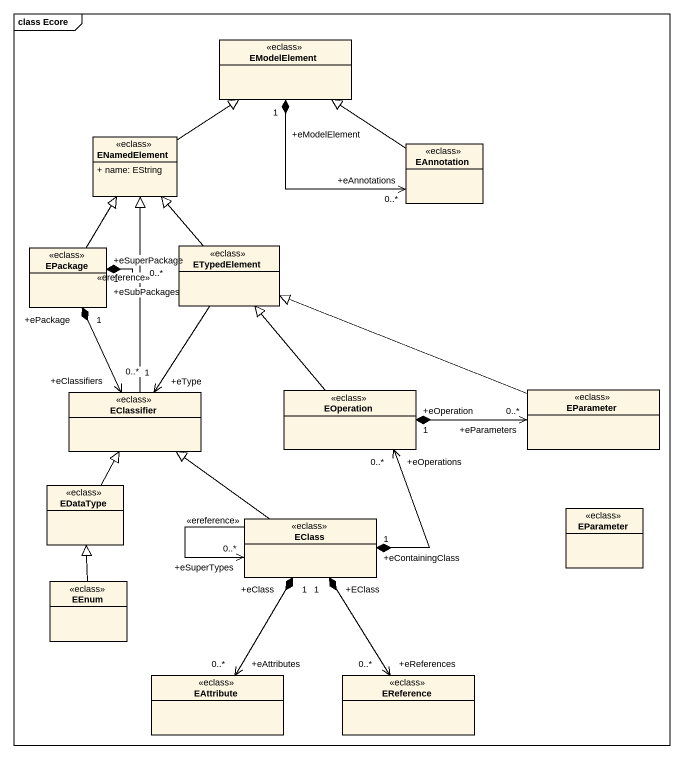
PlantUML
@startuml
mainframe class Ecore
hide circle
hide empty members
skinparam classAttributeIconSize 0
class EModelElement <<eclass>>
class ENamedElement <<eclass>> {
  + name: EString
}
class EAnnotation <<eclass>>
class EPackage <<eclass>>
class ETypedElement <<eclass>>
class EClassifier <<eclass>>
class EOperation <<eclass>>
class EParameter <<eclass>>
class EDataType <<eclass>>
class EClass <<eclass>>
class "EParameter" as EParameter_2 <<eclass>>
class EEnum <<eclass>>
class EAttribute <<eclass>>
class EReference <<eclass>>
ENamedElement -up-|> EModelElement
EAnnotation "+eAnnotations\n0..*" <-up-* "+eModelElement\n1" EModelElement
EAnnotation -up-|> EModelElement
EPackage -up-|> ENamedElement
EPackage "+eSubPackages\n0..*" --* "+eSuperPackage\n1" EPackage : <<ereference>>
ETypedElement -up-|> ENamedElement
EClassifier -up-|> ENamedElement
EClassifier "+eClassifiers\n0..*" <-up-* "+ePackage\n1" EPackage
EClassifier "+eType\n1" <-up- ETypedElement
EOperation -up-|> ETypedElement
EOperation "+eOperation\n1" *-right-> "+eParameters\n0..*" EParameter
EOperation "+eOperations\n0..*" <--* "+eContainingClass\n1" EClass
EParameter -left-|> ETypedElement
EDataType -up-|> EClassifier
EClass -up-|> EClassifier
EClass --> "+eSuperTypes\n0..*" EClass : <<ereference>>
EClass "+eClass\n1" *--> "+eAttributes\n0..*" EAttribute
EClass "+EClass\n1" *--> "+eReferences\n0..*" EReference
EEnum -up-|> EDataType
@enduml
